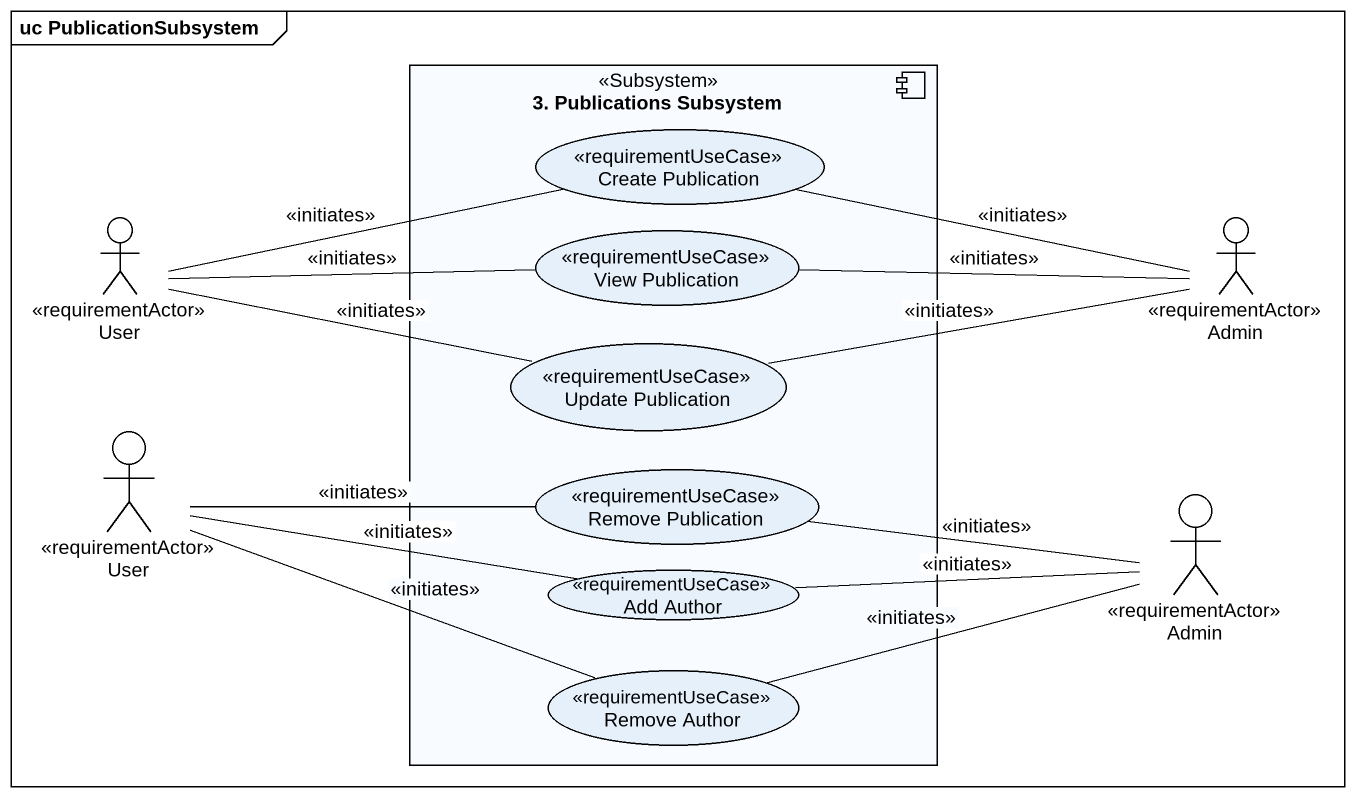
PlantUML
@startuml
mainframe uc PublicationSubsystem
component "3. Publications Subsystem" as c3_Publications_Subsystem <<Subsystem>> {
  usecase "Create Publication" as Create_Publication <<requirementUseCase>>
  usecase "View Publication" as View_Publication <<requirementUseCase>>
  usecase "Update Publication" as Update_Publication <<requirementUseCase>>
  usecase "Remove Publication" as Remove_Publication <<requirementUseCase>>
  usecase "Add Author" as Add_Author <<requirementUseCase>>
  usecase "Remove Author" as Remove_Author <<requirementUseCase>>
}
actor User <<requirementActor>>
actor Admin <<requirementActor>>
actor "User" as User_2 <<requirementActor>>
actor "Admin" as Admin_2 <<requirementActor>>
User -right- Create_Publication : <<initiates>>
User -right- View_Publication : <<initiates>>
User -right- Update_Publication : <<initiates>>
Admin -left- Create_Publication : <<initiates>>
Admin -left- View_Publication : <<initiates>>
Admin -left- Update_Publication : <<initiates>>
User_2 -right- Remove_Publication : <<initiates>>
User_2 -right- Add_Author : <<initiates>>
User_2 -right- Remove_Author : <<initiates>>
Admin_2 -left- Remove_Publication : <<initiates>>
Admin_2 -left- Add_Author : <<initiates>>
Admin_2 -left- Remove_Author : <<initiates>>
@enduml
